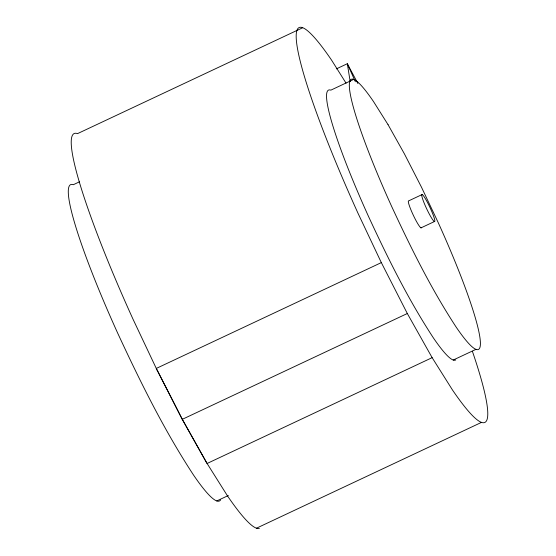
<?xml version="1.0" encoding="UTF-8"?>
<svg xmlns="http://www.w3.org/2000/svg" width="556" height="556" viewBox="0 0 556 556"><rect width="100%" height="100%" fill="white"/><g stroke="black" fill="none" stroke-linecap="round" stroke-linejoin="round"><path stroke-width="0.83" d="M259.367 528.408A218.063 25.937 64.8 0 1 227.474 495.869L206.213 462.071L182.278 419.335L157.327 370.47M302.575 27.8L77.534 133.628A218.063 25.937 64.8 0 0 132.981 319.116L157.299 370.581M79.515 181.798L73.35 184.703A174.772 20.787 64.8 0 0 117.789 333.371C140.334 381.951 164.131 430.163 193.523 475.039A174.772 20.787 64.8 0 0 220.586 499.948M336.338 68.888L347.319 63.725L357.89 83.49M353.665 79.418L330.848 90.148A149.154 17.743 64.8 0 0 368.774 217.021C388.012 258.477 408.326 299.621 433.402 337.916A149.154 17.743 64.8 0 0 455.753 359.927M422.15 194.53L408.729 200.841A14.936 1.779 64.8 0 0 413.351 215.318A14.936 1.779 64.8 0 0 421.385 227.619M420.989 227.87L434.41 221.559A14.936 1.779 64.8 0 0 427.237 201.988A14.936 1.779 64.8 0 0 423.199 200.591A14.936 1.779 64.8 0 0 434.41 221.559M432.137 357.654L407.319 313.514L381.326 262.606L156.285 368.433L182.278 419.335L207.096 463.482L432.137 357.654L452.514 390.041A218.063 25.937 64.8 0 0 472.371 351.239M182.278 419.335L407.319 313.514M453.237 360.031L476.054 349.3M216.764 500.949L228.335 495.507M256.469 528.2L481.51 422.372M346.061 83.164L331.571 60.131A218.063 25.937 64.8 0 0 358.022 213.289L381.326 262.606M355.388 81.753L347.319 63.725L350.176 81.51M388.039 124.648L373.493 101.533A149.154 17.743 64.8 0 0 391.591 206.29C410.828 247.747 431.143 288.891 456.219 327.185A149.154 17.743 64.8 0 0 438.128 222.428L421.497 187.226L404.414 153.873L388.039 124.648"/></g></svg>
